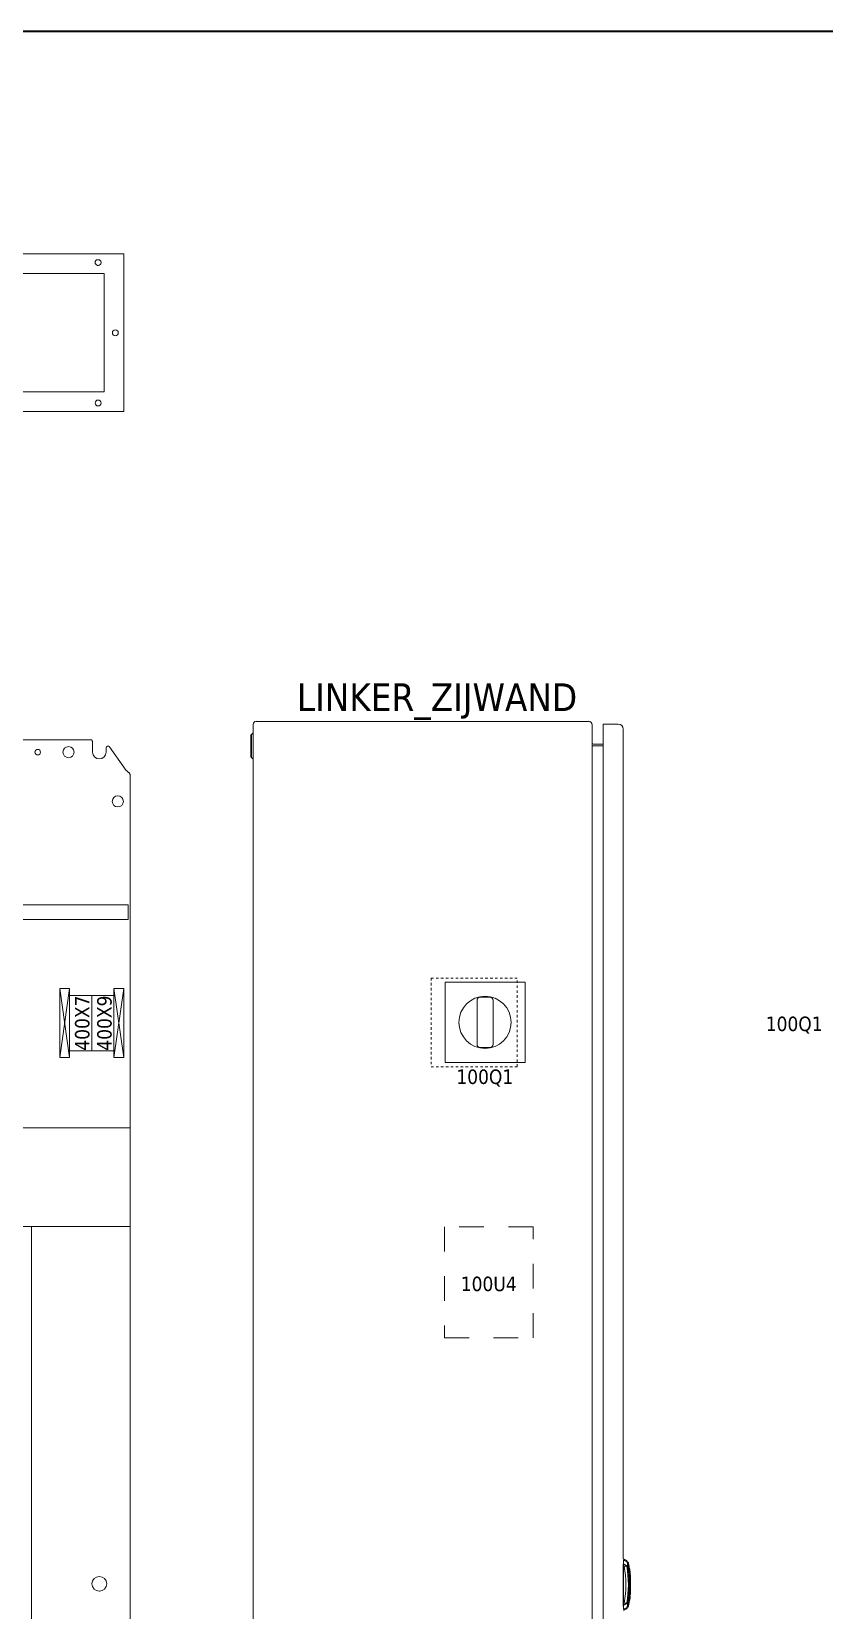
# Model space of a CAD drawing. Header units: millimetres. Extents: x 0 to 4000, y 0 to 2720.
# Drawn here: x 1172 to 1816, y 1439 to 2720 of the extents above; entities that cross this region are included whole.
import ezdxf
from ezdxf.enums import TextEntityAlignment as Align

# ---------------------------------------------------------------- set-up
doc = ezdxf.new("R2010")
doc.units = ezdxf.units.MM
doc.linetypes.add('EPL_DASH', pattern=[1, 0.5, -0.5])
for name, color, linetype, lineweight in [('DETAIL MECHANISCH', 1, 'Continuous', 0), ('ECAB_WORK', 6, 'Continuous', 0), ('EPLAN201', 73, 'Continuous', 5), ('EPLAN309', 5, 'Continuous', 0), ('EPLAN400', 5, 'Continuous', 5), ('EPLAN451', 73, 'Continuous', 5), ('EPLAN452', 73, 'Continuous', 5), ('EPLAN490', 5, 'Continuous', 0), ('EPLAN492', 5, 'Continuous', 0), ('EPLAN500', 7, 'Continuous', 5), ('EPLAN501', 7, 'Continuous', 5), ('EPLAN503', 7, 'Continuous', 5), ('EPLAN504', 7, 'Continuous', 5), ('KASTEN', 1, 'Continuous', 0), ('KASTMACRO-DETAIL', 1, 'Continuous', 0)]:
    doc.layers.add(name, color=color, linetype=linetype, lineweight=lineweight)
doc.styles.add('Tahoma', font='')
doc.styles.get('Tahoma').set_extended_font_data('Tahoma')

# ---------------------------------------------------------------- blocks, each defined once
blk = doc.blocks.new('EPLFRAME')
at = {"layer": 'EPLAN201', "linetype": 'Continuous', "lineweight": 35, "ltscale": 4}
blk.add_lwpolyline([(0, 0), (4000, 0), (4000, 2720), (0, 2720)], close=True, dxfattribs=at)
at = {"layer": 'EPLAN451', "color": 73, "style": 'Tahoma'}
for tag, p in [('14_10011', (927, 160)), ('14_10015', (927, 110)), ('14_10014', (927, 60)), ('14_10031', (2460, 60)), ('14_10156[1]', (3360, 58.3)), ('14_10000', (927, 10)), ('14_10027', (3475, 10))]:
    blk.add_attdef(tag, p, '', height=22.6, dxfattribs=at)
blk.add_attdef('14_10013', text='', height=22.6, dxfattribs=at).set_placement((2245, 10), align=Align.RIGHT)
at = {"layer": 'EPLAN452', "color": 73, "style": 'Tahoma'}
for tag, p, height in [('4_11011', (2530, 160), 22.6), ('4_11901[1]', (2497, 110), 22.6), ('4_11020', (2890, 60), 22.6), ('4_11042', (3850, 10), 31.6)]:
    blk.add_attdef(tag, p, '', height=height, dxfattribs=at)
blk = doc.blocks.new('EPLSYM_LibrarySPECIAL_Symbol12_Variant0_Placement8_19')
at = {"layer": 'EPLAN309', "linetype": 'EPL_DASH', "lineweight": 13, "ltscale": 40}
blk.add_lwpolyline([(0, -90), (72, -90), (72, 0), (0, 0)], close=True, dxfattribs=at)
at = {"layer": 'EPLAN490', "color": 5, "style": 'Tahoma'}
blk.add_attdef('17_20010', text='', height=11.7, dxfattribs=at).set_placement((0, 2.6), align=Align.MIDDLE_CENTER)
blk = doc.blocks.new('EPLSYM_LibrarySPECIAL_Symbol12_Variant0_Placement8_43')
at = {"layer": 'EPLAN309', "lineweight": 13, "ltscale": 40}
blk.add_lwpolyline([(0, -45), (18, -45), (18, 0), (0, 0)], close=True, dxfattribs=at)
at = {"layer": 'EPLAN490', "color": 5, "style": 'Tahoma'}
blk.add_attdef('17_20010', text='', height=11.7, dxfattribs=at).set_placement((1.2, 3.8), align=Align.MIDDLE_CENTER)
blk = doc.blocks.new('EPLSYM_LibrarySPECIAL_Symbol12_Variant0_Placement8_44')
at = {"layer": 'EPLAN309', "lineweight": 13, "ltscale": 40}
blk.add_lwpolyline([(0, -45), (18, -45), (18, 0), (0, 0)], close=True, dxfattribs=at)
at = {"layer": 'EPLAN490', "color": 5, "style": 'Tahoma'}
blk.add_attdef('17_20010', text='', height=11.7, dxfattribs=at).set_placement((1.2, 3.8), align=Align.MIDDLE_CENTER)
blk = doc.blocks.new('EPLSYM_LibrarySPECIAL_Symbol12_Variant0_Placement8_78')
at = {"layer": 'EPLAN309', "lineweight": 13, "ltscale": 40}
blk.add_lwpolyline([(0, -65), (65, -65), (65, 0), (0, 0)], close=True, dxfattribs=at)
at = {"layer": 'EPLAN490', "color": 5, "style": 'Tahoma'}
blk.add_attdef('17_20010', text='', height=11.7, dxfattribs=at).set_placement((0, 2.6), align=Align.MIDDLE_CENTER)
blk = doc.blocks.new('EPLSYM_LibrarySPECIAL_Symbol12_Variant0_Placement8_79')
at = {"layer": 'EPLAN490', "color": 5, "style": 'Tahoma'}
blk.add_attdef('17_20010', text='', height=11.7, dxfattribs=at).set_placement((0, 2.6), align=Align.MIDDLE_RIGHT)
blk = doc.blocks.new('EPLSYM_LibrarySPECIAL_Symbol11_Variant0_Placement8_2')
at = {"layer": 'EPLAN400', "color": 5, "style": 'Tahoma'}
blk.add_attdef('17_20010', text='', height=22.6, dxfattribs=at).set_placement((-1.5, -0.5), align=Align.BOTTOM_CENTER)
at = {"layer": 'EPLAN500', "color": 7, "style": 'Tahoma'}
blk.add_attdef('17_20027', text='', height=1.63, dxfattribs=at).set_placement((-1.5, -40.7), align=Align.BOTTOM_CENTER)
at = {"layer": 'EPLAN501', "color": 7, "style": 'Tahoma'}
blk.add_attdef('17_20011', text='', height=1.63, dxfattribs=at).set_placement((-1.5, -46.1), align=Align.BOTTOM_CENTER)
at = {"layer": 'EPLAN503', "color": 7, "style": 'Tahoma'}
blk.add_attdef('17_20024', text='', height=1.63, dxfattribs=at).set_placement((-1.5, -48.8), align=Align.BOTTOM_CENTER)
at = {"layer": 'EPLAN504', "color": 7, "style": 'Tahoma'}
blk.add_attdef('17_20901[1]', text='', height=1.63, dxfattribs=at).set_placement((-1.5, -43.4), align=Align.BOTTOM_CENTER)
blk = doc.blocks.new('EPLSYM_LibrarySPECIAL_Symbol12_Variant0_Placement8_91')
at = {"layer": 'ECAB_WORK'}
blk.add_lwpolyline([(0, -930), (80, -930), (80, 0), (0, 0)], close=True, dxfattribs=at)
at = {"layer": 'EPLAN490', "color": 5, "style": 'Tahoma'}
blk.add_attdef('17_20010', text='', height=11.7, dxfattribs=at).set_placement((0, 3.8), align=Align.BOTTOM_CENTER)
at = {"layer": 'EPLAN492', "color": 5, "style": 'Tahoma'}
blk.add_attdef('17_20200[1]', text='', height=16.3, dxfattribs=at).set_placement((0, -23.2), align=Align.BOTTOM_CENTER)
blk = doc.blocks.new('EPLSYM_LibrarySPECIAL_Symbol12_Variant0_Placement8_94')
at = {"layer": 'ECAB_WORK'}
blk.add_lwpolyline([(0, -80), (1149.999982, -80), (1149.999982, 0), (0, 0)], close=True, dxfattribs=at)
at = {"layer": 'EPLAN490', "color": 5, "style": 'Tahoma'}
blk.add_attdef('17_20010', text='', height=11.739, dxfattribs=at).set_placement((0, 3.75), align=Align.BOTTOM_CENTER)
at = {"layer": 'EPLAN492', "color": 5, "style": 'Tahoma'}
blk.add_attdef('17_20200[1]', text='', height=16.254, dxfattribs=at).set_placement((0, -23.25), align=Align.BOTTOM_CENTER)
blk = doc.blocks.new('EPLSYM_LibrarySPECIAL_Symbol12_Variant0_Placement8_97')
at = {"layer": 'ECAB_WORK'}
blk.add_lwpolyline([(0, -12), (571.7, -12), (571.7, 0), (0, 0)], close=True, dxfattribs=at)
at = {"layer": 'EPLAN490', "color": 5, "style": 'Tahoma'}
blk.add_attdef('17_20010', text='', height=11.7, dxfattribs=at).set_placement((0, 2.6), align=Align.MIDDLE_CENTER)
at = {"layer": 'EPLAN492', "color": 5, "style": 'Tahoma'}
blk.add_attdef('17_20200[1]', text='', height=16.3, dxfattribs=at).set_placement((0, -23.2), align=Align.BOTTOM_CENTER)

msp = doc.modelspace()

# ---------------------------------------------------------------- linework, layer by layer
at = {"layer": 'DETAIL MECHANISCH', "ltscale": 4}
msp.add_lwpolyline([(1507.5, 1883.5), (1572.5, 1883.5), (1572.5, 1948.5), (1507.5, 1948.5)], close=True, dxfattribs=at)
at = {"layer": 'KASTEN', "linetype": 'Continuous'}
msp.add_line((1227.3, 2534.7), (1224.3, 2534.7), dxfattribs=at)
at = {"layer": 'KASTEN', "color": 1, "linetype": 'Continuous'}
for p, q in [((1351.8, 762.6), (1351.8, 2158)), ((1504.4, 2160.2), (1354.1, 2160.2)), ((1624, 2160.2), (1504.4, 2160.2)), ((1621.2, 2160.2), (1621.2, 2160.2)), ((1627, 2157.3), (1627, 763.3)), ((1636, 2158), (1636, 762.6)), ((1636, 2158), (1648.2, 2158)), ((1652.2, 1480.7), (1652.2, 2154)), ((1628, 2141.8), (1636, 2141.8)), ((1628, 2140.3), (1636, 2140.3)), ((1652.2, 1441.9), (1652.2, 1476.4)), ((1652.4, 1480.6), (1655.2, 1479.3)), ((1652.4, 1480), (1652.5, 1479.8)), ((1652.5, 1479.8), (1652.4, 1479.7)), ((1652.4, 1479.7), (1652.4, 1476.5)), ((1652.4, 1474.7), (1652.4, 1476.5)), ((1655.2, 1474.7), (1652.4, 1474.7)), ((1652.4, 1474.7), (1652.4, 1444.7)), ((1655.5, 1478), (1656.1, 1478)), ((1655.7, 1477.2), (1656.3, 1477.2)), ((1655.9, 1474.7), (1656.2, 1474.7)), ((1656.4, 1476.6), (1656.5, 1476)), ((1656.5, 1476), (1656.5, 1476)), ((1656.6, 1476.5), (1656.6, 1476.5)), ((1656.7, 1474.5), (1656.7, 1474.5)), ((1656.8, 1473.8), (1656.9, 1473.8)), ((1657, 1472.9), (1657, 1472.9)), ((1657.5, 1472.7), (1657.2, 1472.7)), ((1657.7, 1470.5), (1657.5, 1470.5)), ((1658, 1468.4), (1657.7, 1468.4)), ((1657.8, 1467.7), (1658.1, 1467.7)), ((1658.1, 1467.7), (1658.1, 1451.7)), ((1657.9, 1450.7), (1657.7, 1450.7)), ((1657.9, 1450.6), (1657.7, 1450.6)), ((1658.1, 1451.7), (1657.8, 1451.7)), ((1652.4, 1444.7), (1655.2, 1444.7)), ((1652.4, 1443), (1652.4, 1444.7)), ((1652.4, 1443), (1652.4, 1439.8)), ((1655.2, 1440.2), (1652.4, 1438.8)), ((1652.5, 1439.7), (1652.4, 1439.5)), ((1656.1, 1441.4), (1655.5, 1441.4)), ((1655.7, 1442.3), (1656.3, 1442.3)), ((1655.9, 1444.8), (1656.2, 1444.8)), ((1656.5, 1443.5), (1656.4, 1442.9)), ((1656.5, 1443.5), (1656.5, 1443.5)), ((1656.6, 1443), (1656.6, 1443)), ((1656.7, 1444.9), (1656.7, 1444.9)), ((1656.9, 1445.6), (1656.8, 1445.6)), ((1656.8, 1444.4), (1656.8, 1444.4)), ((1657, 1446.6), (1657, 1446.6)), ((1657.5, 1447.1), (1657.2, 1447.1)), ((1657.5, 1447), (1657.2, 1447))]:
    msp.add_line(p, q, dxfattribs=at)
at = {"layer": 'KASTEN', "color": 1, "linetype": 'Continuous', "lineweight": 0}
for p, q in [((133.2, 2145.4), (1220.3, 2145.4)), ((1221.3, 2142.1), (1221.3, 2142.7)), ((1221.3, 2142.1), (1221.3, 2135.3)), ((1235, 2139.7), (1248.5, 2120.5)), ((1232.3, 2135.3), (1232.3, 2138.8)), ((1251.8, 2116.9), (1251.8, 803.8))]:
    msp.add_line(p, q, dxfattribs=at)
at = {"layer": 'KASTEN', "linetype": 'Continuous', "lineweight": 0, "ltscale": 20}
for p, q in [((1349.8, 2148.4), (1349.8, 2132.1)), ((1350.3, 2149.6), (1351.7, 2151)), ((1350.3, 2130.9), (1350.3, 2149.6)), ((1351.7, 2151), (1351.7, 2129.5)), ((1351.7, 2129.5), (1350.3, 2130.9))]:
    msp.add_line(p, q, dxfattribs=at)
at = {"layer": 'KASTEN', "linetype": 'Continuous'}
for points in [[(1246.8, 2539.6), (704.8, 2539.6), (704.8, 2411.6), (1246.8, 2411.6)], [(720.8, 2427.6), (1230.8, 2427.6), (1230.8, 2523.6), (720.8, 2523.6)]]:
    msp.add_lwpolyline(points, close=True, dxfattribs=at)
at = {"layer": 'KASTEN', "color": 1, "linetype": 'Continuous', "lineweight": 0}
for points in [[(1221.3, 2142.7), (1221.2, 2143.2), (1221.2, 2143.5), (1221.2, 2143.8), (1221.2, 2144), (1221.1, 2144.2), (1221.1, 2144.4), (1221, 2144.6), (1221, 2144.8), (1220.9, 2144.9), (1220.8, 2145.1), (1220.8, 2145.2), (1220.7, 2145.3), (1220.5, 2145.3), (1220.4, 2145.3), (1220.3, 2145.4)], [(1251.8, 2116.9), (1251.8, 2117.1), (1251.7, 2117.3), (1251.6, 2117.6), (1251.5, 2117.8), (1251.4, 2118), (1251.2, 2118.2), (1251, 2118.5), (1250.8, 2118.7), (1250.6, 2118.9), (1250.3, 2119.1), (1250, 2119.3), (1249.7, 2119.6), (1249.1, 2120), (1248.5, 2120.5)]]:
    msp.add_lwpolyline(points, dxfattribs=at)
at = {"layer": 'KASTEN', "color": 1, "linetype": 'Continuous'}
for points in [[(1652.4, 1480.6), (1652.4, 1480.6), (1652.4, 1480.6), (1652.4, 1480.6), (1652.4, 1480.6), (1652.4, 1480.6), (1652.4, 1480.6), (1652.4, 1480.6), (1652.4, 1480.6), (1652.4, 1480.6), (1652.4, 1480.6), (1652.4, 1480.5), (1652.4, 1480.5), (1652.4, 1480.5), (1652.4, 1480.4), (1652.4, 1480.4), (1652.4, 1480.4)], [(1652.4, 1476.5), (1652.5, 1476.4), (1652.6, 1476.4), (1652.6, 1476.3), (1652.7, 1476.3), (1652.8, 1476.3), (1652.9, 1476.2), (1652.9, 1476.2), (1653, 1476.1), (1653.1, 1476.1), (1653.2, 1476.1), (1653.3, 1476), (1653.4, 1476), (1653.5, 1475.9), (1653.6, 1475.9), (1653.6, 1475.8), (1653.7, 1475.8), (1653.8, 1475.7), (1653.9, 1475.7), (1654, 1475.6), (1654.1, 1475.6), (1654.2, 1475.5), (1654.3, 1475.5), (1654.4, 1475.4), (1654.5, 1475.4), (1654.6, 1475.3), (1654.7, 1475.3), (1654.8, 1475.2), (1654.9, 1475.2), (1655, 1475.1), (1655.1, 1475.1), (1655.2, 1475), (1655.3, 1475), (1655.3, 1475), (1655.4, 1474.9), (1655.5, 1474.9), (1655.6, 1474.8), (1655.7, 1474.8), (1655.7, 1474.8), (1655.8, 1474.7), (1655.9, 1474.7)], [(1655.4, 1478.3), (1655.3, 1478.3), (1655.1, 1478.4), (1655, 1478.5), (1654.9, 1478.5), (1654.7, 1478.6), (1654.6, 1478.7), (1654.5, 1478.7), (1654.4, 1478.8), (1654.2, 1478.9), (1654.1, 1478.9), (1654, 1479), (1653.9, 1479), (1653.8, 1479.1), (1653.7, 1479.2), (1653.6, 1479.2), (1653.5, 1479.3), (1653.4, 1479.3), (1653.3, 1479.3), (1653.2, 1479.4), (1653.2, 1479.4), (1653.1, 1479.5), (1653, 1479.5), (1652.9, 1479.5), (1652.9, 1479.6), (1652.8, 1479.6), (1652.8, 1479.6), (1652.7, 1479.6), (1652.7, 1479.7), (1652.6, 1479.7), (1652.6, 1479.7), (1652.5, 1479.8), (1652.5, 1479.8)], [(1655.2, 1479.2), (1655.2, 1479.2), (1655.2, 1479.2), (1655.2, 1479.2), (1655.2, 1479.2), (1655.2, 1479.2), (1655.2, 1479.2), (1655.2, 1479.1), (1655.2, 1479.1), (1655.2, 1479), (1655.2, 1478.9), (1655.3, 1478.8), (1655.3, 1478.7), (1655.3, 1478.6), (1655.3, 1478.5), (1655.4, 1478.4), (1655.4, 1478.3)], [(1655.5, 1478.1), (1655.5, 1478.2), (1655.5, 1478.3), (1655.5, 1478.4), (1655.4, 1478.5), (1655.4, 1478.6), (1655.4, 1478.7), (1655.4, 1478.8), (1655.4, 1478.9), (1655.4, 1478.9), (1655.4, 1478.9), (1655.3, 1479), (1655.3, 1479), (1655.3, 1479), (1655.3, 1479), (1655.3, 1479), (1655.3, 1479)], [(1655.4, 1478.3), (1655.4, 1478.2), (1655.4, 1478.2), (1655.4, 1478.2), (1655.4, 1478.2), (1655.4, 1478.1), (1655.4, 1478.1), (1655.4, 1478), (1655.4, 1478), (1655.4, 1477.9), (1655.4, 1477.8), (1655.5, 1477.8), (1655.5, 1477.7), (1655.5, 1477.6), (1655.5, 1477.5), (1655.5, 1477.4), (1655.5, 1477.4), (1655.5, 1477.3), (1655.5, 1477.2), (1655.6, 1477.1), (1655.6, 1477), (1655.6, 1476.9), (1655.6, 1476.8), (1655.6, 1476.7), (1655.6, 1476.6), (1655.6, 1476.5), (1655.7, 1476.4), (1655.7, 1476.3), (1655.7, 1476.2), (1655.7, 1476.1), (1655.7, 1476), (1655.7, 1475.8), (1655.8, 1475.7), (1655.8, 1475.6), (1655.8, 1475.5), (1655.8, 1475.3), (1655.8, 1475.2), (1655.8, 1475.1), (1655.8, 1474.9), (1655.9, 1474.8), (1655.9, 1474.7)], [(1656.2, 1474.7), (1656.1, 1474.9), (1656.1, 1475.1), (1656.1, 1475.2), (1656.1, 1475.4), (1656, 1475.6), (1656, 1475.7), (1656, 1475.9), (1655.9, 1476), (1655.9, 1476.2), (1655.9, 1476.3), (1655.9, 1476.5), (1655.8, 1476.6), (1655.8, 1476.8), (1655.8, 1476.9), (1655.8, 1477), (1655.7, 1477.1), (1655.7, 1477.2), (1655.7, 1477.3), (1655.7, 1477.4), (1655.7, 1477.5), (1655.6, 1477.6), (1655.6, 1477.6), (1655.6, 1477.7), (1655.6, 1477.8), (1655.6, 1477.8), (1655.6, 1477.9), (1655.6, 1477.9), (1655.6, 1478), (1655.6, 1478), (1655.6, 1478), (1655.5, 1478), (1655.5, 1478.1)], [(1656.1, 1478), (1656.1, 1478), (1656.1, 1478), (1656.1, 1478), (1656.1, 1478), (1656.1, 1477.9), (1656.1, 1477.9), (1656.1, 1477.9), (1656.1, 1477.8), (1656.1, 1477.8), (1656.2, 1477.7), (1656.2, 1477.6), (1656.2, 1477.5), (1656.2, 1477.5), (1656.2, 1477.4), (1656.2, 1477.3), (1656.3, 1477.2)], [(1656.5, 1477), (1656.4, 1477.1), (1656.4, 1477.2), (1656.4, 1477.3), (1656.4, 1477.4), (1656.4, 1477.4), (1656.4, 1477.5), (1656.3, 1477.6), (1656.3, 1477.6), (1656.3, 1477.7), (1656.3, 1477.7), (1656.3, 1477.8), (1656.3, 1477.8), (1656.3, 1477.8), (1656.3, 1477.9), (1656.3, 1477.9), (1656.3, 1477.9), (1656.3, 1477.9), (1656.3, 1477.9), (1656.3, 1477.9), (1656.3, 1477.9), (1656.3, 1477.9), (1656.3, 1477.9), (1656.3, 1477.9), (1656.3, 1477.9)], [(1656.3, 1477.2), (1656.3, 1477.2), (1656.3, 1477.2), (1656.3, 1477.2), (1656.3, 1477.2), (1656.3, 1477.2), (1656.3, 1477.2), (1656.3, 1477.2), (1656.3, 1477.2), (1656.3, 1477.2), (1656.3, 1477.2), (1656.3, 1477.2), (1656.4, 1477.2), (1656.4, 1477.2), (1656.4, 1477.1), (1656.4, 1477.1), (1656.4, 1477.1), (1656.4, 1477.1), (1656.4, 1477.1), (1656.4, 1477.1), (1656.4, 1477.1), (1656.4, 1477.1), (1656.4, 1477.1), (1656.4, 1477.1), (1656.4, 1477.1), (1656.4, 1477.1), (1656.4, 1477.1), (1656.4, 1477.1), (1656.4, 1477.1), (1656.4, 1477), (1656.4, 1477), (1656.5, 1477), (1656.5, 1477)], [(1656.5, 1476.8), (1656.5, 1476.8), (1656.5, 1476.8), (1656.5, 1476.8), (1656.5, 1476.8), (1656.5, 1476.8), (1656.5, 1476.8), (1656.5, 1476.7), (1656.5, 1476.7), (1656.5, 1476.7), (1656.5, 1476.7), (1656.5, 1476.7), (1656.5, 1476.7), (1656.5, 1476.7), (1656.5, 1476.7), (1656.5, 1476.7), (1656.5, 1476.7), (1656.5, 1476.7), (1656.5, 1476.7), (1656.5, 1476.7), (1656.5, 1476.6), (1656.5, 1476.6), (1656.4, 1476.6), (1656.4, 1476.6), (1656.4, 1476.6), (1656.4, 1476.6), (1656.4, 1476.6), (1656.4, 1476.6), (1656.4, 1476.6), (1656.4, 1476.6), (1656.4, 1476.6), (1656.4, 1476.6), (1656.4, 1476.6), (1656.4, 1476.6), (1656.4, 1476.6), (1656.4, 1476.6), (1656.4, 1476.6), (1656.4, 1476.6), (1656.4, 1476.6), (1656.4, 1476.6), (1656.3, 1476.6)], [(1656.7, 1475.8), (1656.7, 1475.9), (1656.7, 1476), (1656.6, 1476.1), (1656.6, 1476.1), (1656.6, 1476.2), (1656.6, 1476.3), (1656.6, 1476.4), (1656.6, 1476.4), (1656.6, 1476.5), (1656.5, 1476.5), (1656.5, 1476.6), (1656.5, 1476.6), (1656.5, 1476.7), (1656.5, 1476.7), (1656.5, 1476.7), (1656.5, 1476.7), (1656.5, 1476.7), (1656.5, 1476.7), (1656.5, 1476.7), (1656.5, 1476.7), (1656.5, 1476.7), (1656.5, 1476.7), (1656.5, 1476.7), (1656.5, 1476.7)], [(1656.5, 1476), (1656.5, 1476), (1656.5, 1476), (1656.5, 1476), (1656.5, 1476), (1656.5, 1476), (1656.5, 1476), (1656.5, 1476), (1656.6, 1476), (1656.6, 1476), (1656.6, 1475.9), (1656.6, 1475.9), (1656.6, 1475.9), (1656.6, 1475.9), (1656.6, 1475.9), (1656.6, 1475.9), (1656.6, 1475.9), (1656.6, 1475.9), (1656.6, 1475.9), (1656.6, 1475.9), (1656.6, 1475.9), (1656.6, 1475.9), (1656.6, 1475.9), (1656.7, 1475.9), (1656.7, 1475.9), (1656.7, 1475.9), (1656.7, 1475.9), (1656.7, 1475.9), (1656.7, 1475.9), (1656.7, 1475.8), (1656.7, 1475.8), (1656.7, 1475.8), (1656.7, 1475.8), (1656.7, 1475.8), (1656.7, 1475.8), (1656.7, 1475.8), (1656.7, 1475.8), (1656.7, 1475.8), (1656.7, 1475.8), (1656.7, 1475.8), (1656.7, 1475.8)], [(1656.7, 1475.6), (1656.7, 1475.6), (1656.7, 1475.6), (1656.7, 1475.6), (1656.7, 1475.6), (1656.7, 1475.5), (1656.7, 1475.5), (1656.7, 1475.5), (1656.7, 1475.5), (1656.7, 1475.5), (1656.7, 1475.5), (1656.7, 1475.5), (1656.7, 1475.5), (1656.7, 1475.5), (1656.7, 1475.5), (1656.7, 1475.5), (1656.7, 1475.5), (1656.7, 1475.5), (1656.7, 1475.4), (1656.7, 1475.4), (1656.7, 1475.4), (1656.7, 1475.4), (1656.7, 1475.4), (1656.7, 1475.4), (1656.7, 1475.4), (1656.7, 1475.4), (1656.7, 1475.4), (1656.6, 1475.4), (1656.6, 1475.4), (1656.6, 1475.4), (1656.6, 1475.4), (1656.6, 1475.4), (1656.6, 1475.4), (1656.6, 1475.4), (1656.6, 1475.4), (1656.6, 1475.4), (1656.6, 1475.4), (1656.6, 1475.4), (1656.6, 1475.4), (1656.6, 1475.4), (1656.6, 1475.4)], [(1656.6, 1475.4), (1656.6, 1475.4), (1656.6, 1475.4), (1656.6, 1475.4), (1656.6, 1475.4), (1656.6, 1475.3), (1656.6, 1475.3), (1656.6, 1475.3), (1656.6, 1475.2), (1656.6, 1475.2), (1656.6, 1475.1), (1656.7, 1475), (1656.7, 1474.9), (1656.7, 1474.8), (1656.7, 1474.7), (1656.7, 1474.6), (1656.7, 1474.5)], [(1656.7, 1474.5), (1656.7, 1474.5), (1656.8, 1474.5), (1656.8, 1474.5), (1656.8, 1474.5), (1656.8, 1474.5), (1656.8, 1474.5), (1656.8, 1474.5), (1656.8, 1474.5), (1656.8, 1474.5), (1656.8, 1474.5), (1656.8, 1474.5), (1656.8, 1474.5), (1656.8, 1474.5), (1656.8, 1474.5), (1656.9, 1474.5), (1656.9, 1474.5), (1656.9, 1474.5), (1656.9, 1474.5), (1656.9, 1474.5), (1656.9, 1474.5), (1656.9, 1474.5), (1656.9, 1474.5), (1656.9, 1474.5), (1656.9, 1474.5), (1656.9, 1474.5), (1656.9, 1474.4), (1656.9, 1474.4), (1656.9, 1474.4), (1656.9, 1474.4), (1656.9, 1474.4), (1656.9, 1474.4), (1656.9, 1474.4), (1656.9, 1474.4), (1656.9, 1474.4), (1656.9, 1474.4), (1656.9, 1474.4), (1656.9, 1474.4), (1656.9, 1474.4), (1656.9, 1474.4), (1656.9, 1474.4)], [(1656.9, 1474.4), (1656.9, 1474.5), (1656.9, 1474.6), (1656.9, 1474.7), (1656.9, 1474.7), (1656.9, 1474.8), (1656.8, 1474.9), (1656.8, 1475), (1656.8, 1475), (1656.8, 1475.1), (1656.8, 1475.1), (1656.8, 1475.2), (1656.8, 1475.2), (1656.8, 1475.2), (1656.8, 1475.3), (1656.8, 1475.3), (1656.8, 1475.3), (1656.8, 1475.3), (1656.8, 1475.3), (1656.8, 1475.3), (1656.8, 1475.3), (1656.8, 1475.3), (1656.8, 1475.3), (1656.8, 1475.3), (1656.8, 1475.3)], [(1656.9, 1474.4), (1656.9, 1474.5), (1656.9, 1474.5), (1656.9, 1474.6), (1656.9, 1474.6), (1656.9, 1474.7), (1656.9, 1474.7), (1656.9, 1474.8), (1656.9, 1474.8), (1656.9, 1474.8), (1656.9, 1474.9), (1656.8, 1474.9), (1656.8, 1474.9), (1656.8, 1474.9), (1656.8, 1475), (1656.8, 1475), (1656.8, 1475), (1656.8, 1475), (1656.8, 1475), (1656.8, 1475), (1656.8, 1475), (1656.8, 1475), (1656.8, 1475.1), (1656.8, 1475.1), (1656.8, 1475.1), (1656.8, 1475.1), (1656.8, 1475.1), (1656.8, 1475.1), (1656.8, 1475.1), (1656.8, 1475.1), (1656.8, 1475.1), (1656.8, 1475.1), (1656.8, 1475.1)], [(1657, 1474.2), (1657, 1474.2), (1657, 1474.2), (1657, 1474.1), (1657, 1474.1), (1657, 1474.1), (1657, 1474.1), (1657, 1474.1), (1657, 1474.1), (1657, 1474.1), (1657, 1474.1), (1657, 1474.1), (1657, 1474.1), (1657, 1474.1), (1657, 1474.1), (1657, 1474), (1656.9, 1474), (1656.9, 1474), (1656.9, 1474), (1656.9, 1474), (1656.9, 1474), (1656.9, 1474), (1656.9, 1474), (1656.9, 1474), (1656.9, 1474), (1656.9, 1474), (1656.9, 1474), (1656.9, 1474), (1656.9, 1474), (1656.9, 1474), (1656.9, 1474), (1656.9, 1474), (1656.9, 1474), (1656.9, 1474), (1656.8, 1474), (1656.8, 1474), (1656.8, 1473.9), (1656.8, 1473.9), (1656.8, 1473.9), (1656.8, 1473.9), (1656.8, 1473.9)], [(1656.9, 1473.8), (1656.9, 1473.8), (1656.8, 1473.9), (1656.8, 1473.9), (1656.8, 1473.9), (1656.8, 1473.9), (1656.8, 1473.9), (1656.8, 1473.9), (1656.8, 1473.9), (1656.9, 1473.9), (1656.9, 1473.8), (1656.9, 1473.8), (1656.9, 1473.8), (1656.9, 1473.7), (1656.9, 1473.7), (1656.9, 1473.7), (1656.9, 1473.6), (1656.9, 1473.5), (1656.9, 1473.5), (1656.9, 1473.4), (1656.9, 1473.3), (1657, 1473.2), (1657, 1473.1), (1657, 1473), (1657, 1472.9)], [(1657.2, 1472.8), (1657.2, 1472.8), (1657.2, 1472.9), (1657.1, 1473), (1657.1, 1473.1), (1657.1, 1473.2), (1657.1, 1473.3), (1657.1, 1473.4), (1657.1, 1473.4), (1657.1, 1473.5), (1657.1, 1473.5), (1657.1, 1473.6), (1657.1, 1473.6), (1657.1, 1473.6), (1657.1, 1473.7), (1657.1, 1473.7), (1657.1, 1473.7), (1657.1, 1473.7), (1657.1, 1473.7), (1657.1, 1473.7), (1657.1, 1473.7), (1657.1, 1473.7), (1657.1, 1473.7), (1657.1, 1473.7), (1657.1, 1473.7)], [(1657, 1472.9), (1657, 1472.9), (1657, 1472.9), (1657, 1472.9), (1657, 1472.9), (1657, 1472.9), (1657, 1472.9), (1657.1, 1472.9), (1657.1, 1472.9), (1657.1, 1472.9), (1657.1, 1472.9), (1657.1, 1472.9), (1657.1, 1472.9), (1657.1, 1472.9), (1657.1, 1472.9), (1657.1, 1472.9), (1657.1, 1472.9), (1657.1, 1472.9), (1657.1, 1472.9), (1657.1, 1472.9), (1657.1, 1472.9), (1657.1, 1472.9), (1657.2, 1472.9), (1657.2, 1472.8), (1657.2, 1472.8), (1657.2, 1472.8), (1657.2, 1472.8), (1657.2, 1472.8), (1657.2, 1472.8), (1657.2, 1472.8), (1657.2, 1472.8), (1657.2, 1472.8), (1657.2, 1472.8), (1657.2, 1472.8), (1657.2, 1472.8), (1657.2, 1472.8), (1657.2, 1472.8), (1657.2, 1472.8), (1657.2, 1472.8), (1657.2, 1472.8), (1657.2, 1472.8)], [(1655.9, 1444.8), (1655.8, 1444.8), (1655.7, 1444.7), (1655.7, 1444.7), (1655.6, 1444.6), (1655.5, 1444.6), (1655.4, 1444.6), (1655.3, 1444.5), (1655.3, 1444.5), (1655.2, 1444.4), (1655.1, 1444.4), (1655, 1444.3), (1654.9, 1444.3), (1654.8, 1444.3), (1654.7, 1444.2), (1654.6, 1444.2), (1654.5, 1444.1), (1654.4, 1444.1), (1654.3, 1444), (1654.2, 1444), (1654.1, 1443.9), (1654, 1443.9), (1653.9, 1443.8), (1653.8, 1443.8), (1653.7, 1443.7), (1653.6, 1443.7), (1653.6, 1443.6), (1653.5, 1443.6), (1653.4, 1443.5), (1653.3, 1443.5), (1653.2, 1443.4), (1653.1, 1443.4), (1653, 1443.3), (1652.9, 1443.3), (1652.9, 1443.3), (1652.8, 1443.2), (1652.7, 1443.2), (1652.6, 1443.1), (1652.6, 1443.1), (1652.5, 1443.1), (1652.4, 1443)], [(1652.4, 1439.8), (1652.4, 1439.8), (1652.4, 1439.8), (1652.4, 1439.8), (1652.4, 1439.8), (1652.4, 1439.7), (1652.4, 1439.7), (1652.4, 1439.7), (1652.4, 1439.7), (1652.4, 1439.7), (1652.5, 1439.7), (1652.5, 1439.7), (1652.5, 1439.7), (1652.5, 1439.7), (1652.5, 1439.7), (1652.5, 1439.7), (1652.5, 1439.7)], [(1652.4, 1439.1), (1652.4, 1439.1), (1652.4, 1439.1), (1652.4, 1439), (1652.4, 1439), (1652.4, 1439), (1652.4, 1438.9), (1652.4, 1438.9), (1652.4, 1438.9), (1652.4, 1438.9), (1652.4, 1438.9), (1652.4, 1438.9), (1652.4, 1438.9), (1652.4, 1438.9), (1652.4, 1438.9), (1652.4, 1438.9), (1652.4, 1438.9)], [(1652.5, 1439.7), (1652.6, 1439.8), (1652.7, 1439.8), (1652.8, 1439.9), (1653, 1440), (1653.1, 1440), (1653.2, 1440.1), (1653.3, 1440.2), (1653.5, 1440.2), (1653.6, 1440.3), (1653.7, 1440.3), (1653.8, 1440.4), (1653.9, 1440.5), (1654, 1440.5), (1654.1, 1440.6), (1654.2, 1440.6), (1654.3, 1440.7), (1654.4, 1440.7), (1654.5, 1440.7), (1654.6, 1440.8), (1654.6, 1440.8), (1654.7, 1440.9), (1654.8, 1440.9), (1654.8, 1440.9), (1654.9, 1441), (1655, 1441), (1655, 1441), (1655.1, 1441), (1655.1, 1441.1), (1655.2, 1441.1), (1655.3, 1441.1), (1655.3, 1441.2), (1655.4, 1441.2)], [(1655.4, 1441.2), (1655.4, 1441.1), (1655.3, 1440.9), (1655.3, 1440.8), (1655.3, 1440.7), (1655.2, 1440.6), (1655.2, 1440.5), (1655.2, 1440.4), (1655.2, 1440.3), (1655.2, 1440.3), (1655.2, 1440.3), (1655.2, 1440.2), (1655.2, 1440.2), (1655.2, 1440.2), (1655.2, 1440.3), (1655.2, 1440.3), (1655.2, 1440.3)], [(1655.3, 1440.5), (1655.3, 1440.5), (1655.3, 1440.5), (1655.3, 1440.5), (1655.3, 1440.4), (1655.3, 1440.5), (1655.3, 1440.5), (1655.3, 1440.5), (1655.4, 1440.5), (1655.4, 1440.6), (1655.4, 1440.7), (1655.4, 1440.8), (1655.4, 1440.9), (1655.5, 1441), (1655.5, 1441.1), (1655.5, 1441.3), (1655.5, 1441.4)], [(1655.9, 1444.8), (1655.9, 1444.7), (1655.9, 1444.6), (1655.8, 1444.5), (1655.8, 1444.4), (1655.8, 1444.3), (1655.8, 1444.2), (1655.8, 1444.1), (1655.8, 1444), (1655.8, 1443.9), (1655.7, 1443.7), (1655.7, 1443.6), (1655.7, 1443.5), (1655.7, 1443.4), (1655.7, 1443.3), (1655.7, 1443.1), (1655.7, 1443), (1655.6, 1442.9), (1655.6, 1442.8), (1655.6, 1442.7), (1655.6, 1442.6), (1655.6, 1442.4), (1655.6, 1442.3), (1655.5, 1442.2), (1655.5, 1442.1), (1655.5, 1442), (1655.5, 1441.9), (1655.5, 1441.9), (1655.5, 1441.8), (1655.5, 1441.7), (1655.4, 1441.6), (1655.4, 1441.6), (1655.4, 1441.5), (1655.4, 1441.5), (1655.4, 1441.4), (1655.4, 1441.4), (1655.4, 1441.3), (1655.4, 1441.3), (1655.4, 1441.3), (1655.4, 1441.2), (1655.4, 1441.2)], [(1655.5, 1441.4), (1655.5, 1441.4), (1655.6, 1441.5), (1655.6, 1441.5), (1655.6, 1441.5), (1655.6, 1441.6), (1655.6, 1441.6), (1655.6, 1441.6), (1655.6, 1441.7), (1655.6, 1441.7), (1655.6, 1441.8), (1655.6, 1441.9), (1655.7, 1441.9), (1655.7, 1442), (1655.7, 1442.1), (1655.7, 1442.2), (1655.7, 1442.3), (1655.7, 1442.4), (1655.8, 1442.5), (1655.8, 1442.6), (1655.8, 1442.7), (1655.8, 1442.8), (1655.8, 1442.9), (1655.9, 1443), (1655.9, 1443.1), (1655.9, 1443.2), (1655.9, 1443.3), (1655.9, 1443.4), (1656, 1443.6), (1656, 1443.7), (1656, 1443.8), (1656, 1443.9), (1656, 1444), (1656.1, 1444.1), (1656.1, 1444.2), (1656.1, 1444.3), (1656.1, 1444.4), (1656.1, 1444.5), (1656.1, 1444.6), (1656.2, 1444.7), (1656.2, 1444.8)], [(1656.3, 1442.3), (1656.2, 1442.2), (1656.2, 1442.1), (1656.2, 1442), (1656.2, 1441.9), (1656.2, 1441.9), (1656.2, 1441.8), (1656.1, 1441.7), (1656.1, 1441.7), (1656.1, 1441.6), (1656.1, 1441.6), (1656.1, 1441.5), (1656.1, 1441.5), (1656.1, 1441.5), (1656.1, 1441.5), (1656.1, 1441.5), (1656.1, 1441.4)], [(1656.5, 1442.5), (1656.5, 1442.5), (1656.4, 1442.4), (1656.4, 1442.4), (1656.4, 1442.4), (1656.4, 1442.4), (1656.4, 1442.4), (1656.4, 1442.4), (1656.4, 1442.4), (1656.4, 1442.4), (1656.4, 1442.4), (1656.4, 1442.4), (1656.4, 1442.4), (1656.4, 1442.4), (1656.4, 1442.4), (1656.4, 1442.4), (1656.4, 1442.3), (1656.4, 1442.3), (1656.4, 1442.3), (1656.4, 1442.3), (1656.4, 1442.3), (1656.3, 1442.3), (1656.3, 1442.3), (1656.3, 1442.3), (1656.3, 1442.3), (1656.3, 1442.3), (1656.3, 1442.3), (1656.3, 1442.3), (1656.3, 1442.3), (1656.3, 1442.3), (1656.3, 1442.3), (1656.3, 1442.3), (1656.3, 1442.3)], [(1656.3, 1441.6), (1656.3, 1441.6), (1656.3, 1441.6), (1656.3, 1441.6), (1656.3, 1441.7), (1656.3, 1441.7), (1656.3, 1441.7), (1656.3, 1441.8), (1656.3, 1441.8), (1656.3, 1441.9), (1656.3, 1441.9), (1656.4, 1442), (1656.4, 1442.1), (1656.4, 1442.2), (1656.4, 1442.3), (1656.4, 1442.4), (1656.5, 1442.5)], [(1656.3, 1442.9), (1656.4, 1442.9), (1656.4, 1442.9), (1656.4, 1442.9), (1656.4, 1442.9), (1656.4, 1442.9), (1656.4, 1442.9), (1656.4, 1442.9), (1656.4, 1442.9), (1656.4, 1442.9), (1656.4, 1442.9), (1656.4, 1442.9), (1656.4, 1442.9), (1656.4, 1442.9), (1656.4, 1442.8), (1656.5, 1442.8), (1656.5, 1442.8), (1656.5, 1442.8), (1656.5, 1442.8), (1656.5, 1442.8), (1656.5, 1442.8), (1656.5, 1442.8), (1656.5, 1442.8), (1656.5, 1442.8), (1656.5, 1442.8), (1656.5, 1442.8), (1656.5, 1442.8), (1656.5, 1442.8), (1656.5, 1442.7), (1656.5, 1442.7), (1656.5, 1442.7), (1656.5, 1442.7), (1656.5, 1442.7), (1656.5, 1442.7), (1656.5, 1442.7), (1656.5, 1442.7), (1656.5, 1442.7), (1656.5, 1442.7), (1656.5, 1442.7), (1656.5, 1442.7), (1656.5, 1442.7)], [(1656.7, 1443.7), (1656.7, 1443.7), (1656.7, 1443.7), (1656.7, 1443.7), (1656.7, 1443.6), (1656.7, 1443.6), (1656.7, 1443.6), (1656.7, 1443.6), (1656.7, 1443.6), (1656.7, 1443.6), (1656.7, 1443.6), (1656.6, 1443.6), (1656.6, 1443.6), (1656.6, 1443.6), (1656.6, 1443.6), (1656.6, 1443.6), (1656.6, 1443.6), (1656.6, 1443.6), (1656.6, 1443.6), (1656.6, 1443.5), (1656.6, 1443.5), (1656.6, 1443.5), (1656.6, 1443.5), (1656.6, 1443.5), (1656.6, 1443.5), (1656.6, 1443.5), (1656.5, 1443.5), (1656.5, 1443.5), (1656.5, 1443.5), (1656.5, 1443.5), (1656.5, 1443.5), (1656.5, 1443.5), (1656.5, 1443.5)], [(1656.5, 1442.8), (1656.5, 1442.8), (1656.5, 1442.8), (1656.5, 1442.8), (1656.5, 1442.9), (1656.5, 1442.9), (1656.5, 1442.9), (1656.6, 1443), (1656.6, 1443), (1656.6, 1443.1), (1656.6, 1443.2), (1656.6, 1443.2), (1656.6, 1443.3), (1656.6, 1443.4), (1656.7, 1443.5), (1656.7, 1443.6), (1656.7, 1443.7)], [(1656.7, 1444.9), (1656.7, 1444.8), (1656.7, 1444.8), (1656.7, 1444.7), (1656.7, 1444.6), (1656.7, 1444.5), (1656.7, 1444.5), (1656.6, 1444.4), (1656.6, 1444.3), (1656.6, 1444.3), (1656.6, 1444.3), (1656.6, 1444.2), (1656.6, 1444.2), (1656.6, 1444.2), (1656.6, 1444.2), (1656.6, 1444.2), (1656.6, 1444.2)], [(1656.6, 1444.1), (1656.6, 1444.1), (1656.6, 1444.1), (1656.6, 1444.1), (1656.6, 1444.1), (1656.6, 1444.1), (1656.6, 1444.1), (1656.6, 1444.1), (1656.6, 1444.1), (1656.6, 1444.1), (1656.6, 1444.1), (1656.7, 1444.1), (1656.7, 1444.1), (1656.7, 1444.1), (1656.7, 1444.1), (1656.7, 1444.1), (1656.7, 1444), (1656.7, 1444), (1656.7, 1444), (1656.7, 1444), (1656.7, 1444), (1656.7, 1444), (1656.7, 1444), (1656.7, 1444), (1656.7, 1444), (1656.7, 1444), (1656.7, 1444), (1656.7, 1444), (1656.7, 1444), (1656.7, 1444), (1656.7, 1443.9), (1656.7, 1443.9), (1656.7, 1443.9), (1656.7, 1443.9), (1656.7, 1443.9), (1656.7, 1443.9), (1656.7, 1443.9), (1656.7, 1443.9), (1656.7, 1443.9), (1656.7, 1443.9), (1656.7, 1443.9)], [(1656.9, 1445.1), (1656.9, 1445.1), (1656.9, 1445.1), (1656.9, 1445.1), (1656.9, 1445.1), (1656.9, 1445.1), (1656.9, 1445.1), (1656.9, 1445), (1656.9, 1445), (1656.9, 1445), (1656.9, 1445), (1656.9, 1445), (1656.9, 1445), (1656.9, 1445), (1656.9, 1445), (1656.9, 1445), (1656.9, 1445), (1656.9, 1445), (1656.9, 1445), (1656.8, 1445), (1656.8, 1445), (1656.8, 1445), (1656.8, 1445), (1656.8, 1444.9), (1656.8, 1444.9), (1656.8, 1444.9), (1656.8, 1444.9), (1656.8, 1444.9), (1656.8, 1444.9), (1656.8, 1444.9), (1656.8, 1444.9), (1656.8, 1444.9), (1656.8, 1444.9), (1656.8, 1444.9), (1656.8, 1444.9), (1656.8, 1444.9), (1656.8, 1444.9), (1656.7, 1444.9), (1656.7, 1444.9), (1656.7, 1444.9), (1656.7, 1444.9)], [(1656.8, 1445.5), (1656.8, 1445.5), (1656.8, 1445.5), (1656.8, 1445.5), (1656.8, 1445.5), (1656.9, 1445.5), (1656.9, 1445.5), (1656.9, 1445.5), (1656.9, 1445.5), (1656.9, 1445.5), (1656.9, 1445.5), (1656.9, 1445.5), (1656.9, 1445.5), (1656.9, 1445.5), (1656.9, 1445.5), (1656.9, 1445.5), (1656.9, 1445.5), (1656.9, 1445.5), (1656.9, 1445.5), (1656.9, 1445.4), (1656.9, 1445.4), (1657, 1445.4), (1657, 1445.4), (1657, 1445.4), (1657, 1445.4), (1657, 1445.4), (1657, 1445.4), (1657, 1445.4), (1657, 1445.4), (1657, 1445.4), (1657, 1445.4), (1657, 1445.4), (1657, 1445.4), (1657, 1445.4), (1657, 1445.3), (1657, 1445.3), (1657, 1445.3), (1657, 1445.3), (1657, 1445.3), (1657, 1445.3), (1657, 1445.3)], [(1656.8, 1444.2), (1656.8, 1444.2), (1656.8, 1444.2), (1656.8, 1444.3), (1656.8, 1444.3), (1656.8, 1444.3), (1656.8, 1444.3), (1656.8, 1444.4), (1656.8, 1444.4), (1656.8, 1444.5), (1656.8, 1444.6), (1656.9, 1444.6), (1656.9, 1444.7), (1656.9, 1444.8), (1656.9, 1444.9), (1656.9, 1445), (1656.9, 1445.1)], [(1657, 1446.6), (1657, 1446.5), (1657, 1446.4), (1656.9, 1446.3), (1656.9, 1446.2), (1656.9, 1446.1), (1656.9, 1446), (1656.9, 1445.9), (1656.9, 1445.9), (1656.9, 1445.8), (1656.9, 1445.8), (1656.9, 1445.7), (1656.9, 1445.7), (1656.9, 1445.7), (1656.9, 1445.7), (1656.9, 1445.7), (1656.9, 1445.6)], [(1657.2, 1446.7), (1657.2, 1446.7), (1657.2, 1446.7), (1657.2, 1446.7), (1657.2, 1446.7), (1657.2, 1446.7), (1657.2, 1446.7), (1657.2, 1446.7), (1657.2, 1446.7), (1657.2, 1446.7), (1657.2, 1446.6), (1657.2, 1446.6), (1657.2, 1446.6), (1657.1, 1446.6), (1657.1, 1446.6), (1657.1, 1446.6), (1657.1, 1446.6), (1657.1, 1446.6), (1657.1, 1446.6), (1657.1, 1446.6), (1657.1, 1446.6), (1657.1, 1446.6), (1657.1, 1446.6), (1657.1, 1446.6), (1657.1, 1446.6), (1657.1, 1446.6), (1657.1, 1446.6), (1657.1, 1446.6), (1657, 1446.6), (1657, 1446.6), (1657, 1446.6), (1657, 1446.6), (1657, 1446.6), (1657, 1446.6), (1657, 1446.6), (1657, 1446.6), (1657, 1446.6), (1657, 1446.6), (1657, 1446.6), (1657, 1446.6), (1657, 1446.6)], [(1657.1, 1445.8), (1657.1, 1445.8), (1657.1, 1445.8), (1657.1, 1445.9), (1657.1, 1445.9), (1657.1, 1445.9), (1657.1, 1445.9), (1657.1, 1446), (1657.1, 1446), (1657.1, 1446.1), (1657.1, 1446.2), (1657.1, 1446.3), (1657.1, 1446.3), (1657.1, 1446.4), (1657.2, 1446.5), (1657.2, 1446.6), (1657.2, 1446.7)]]:
    msp.add_lwpolyline(points, dxfattribs=at)
at = {"layer": 'KASTEN', "linetype": 'Continuous'}
for centre in [(1239.8, 2475.6), (1225.8, 2418.6)]:
    msp.add_circle(centre, 2.4, dxfattribs=at)
at = {"layer": 'KASTEN', "color": 1, "linetype": 'Continuous', "lineweight": 0}
for centre, radius in [((1201.8, 2135.3), 4.5), ((1176.8, 2135.3), 2.25), ((1241.8, 2095.3), 4.5)]:
    msp.add_circle(centre, radius, dxfattribs=at)
at = {"layer": 'KASTEN', "linetype": 'Continuous'}
for start, end in [(121.41, 352.065), (352.065, 58.59)]:
    msp.add_arc((1225.8, 2532.6), 2.4, start, end, dxfattribs=at)
at = {"layer": 'KASTEN', "color": 1, "linetype": 'Continuous'}
for centre, radius, start, end in [((1354.1, 2158), 2.3, 90, 180), ((1624, 2157.3), 3, 0, 90), ((1648.2, 2154), 4, 0, 90), ((1628, 2142.8), 1, 180, 270), ((1628, 2142.8), 2.5, 246.4218, 270), ((1569.2, 1459.7), 85.2, 349.8599, 10.1401), ((1569.2, 1459.7), 87.2, 350.0948, 9.9052), ((1655.3, 1478), 0.294, 12.0082, 63.793), ((1568.5, 1459.7), 88.6, 350.2932, 9.7068), ((1656.1, 1477.8), 0.2, 11.7744, 90.0249), ((1568.5, 1459.7), 88.9, 350.2932, 9.7068), ((1568.5, 1459.7), 89.4, 10.4571, 10.8529), ((1569.2, 1459.7), 88.9, 11.0685, 11.2059), ((1656.3, 1476.6), 0.2, 10.9837, 30.7684), ((1568.5, 1459.7), 89.4, 9.5352, 10.0618), ((1569.2, 1459.7), 88.9, 10.2713, 10.4077), ((1656.6, 1475.2), 0.2, 10.0639, 64.1003), ((1568.5, 1459.7), 89.4, 8.4842, 9.1408), ((1569.2, 1459.7), 88.9, 9.3433, 9.4786), ((1656.9, 1473.6), 0.2, 9.0159, 90.0284), ((1569.2, 1459.7), 88.9, 351.5806, 8.4194), ((1569.2, 1459.7), 89.2, 6.9626, 8.3309), ((1569.2, 1459.7), 89.2, 5.5983, 6.9626), ((1569.2, 1459.7), 89.2, 351.846, 354.1354), ((1655.3, 1441.5), 0.294, 296.2057, 347.9931), ((1656.1, 1441.6), 0.2, 270.0277, 348.2256), ((1568.5, 1459.7), 89.4, 349.1471, 349.5429), ((1656.3, 1442.8), 0.2, 331.1026, 349.0163), ((1569.2, 1459.7), 88.9, 348.7941, 348.9315), ((1568.5, 1459.7), 89.4, 349.9382, 350.4648), ((1656.6, 1444.2), 0.2, 296.0043, 349.9361), ((1569.2, 1459.7), 88.9, 349.5923, 349.7287), ((1568.5, 1459.7), 89.4, 350.8592, 351.5158), ((1656.9, 1445.8), 0.2, 269.998, 350.9841), ((1569.2, 1459.7), 88.9, 350.5214, 350.6567)]:
    msp.add_arc(centre, radius, start, end, dxfattribs=at)
at = {"layer": 'KASTEN', "color": 1, "linetype": 'Continuous', "lineweight": 0}
for centre, radius, start, end in [((1233.8, 2138.8), 1.5, 34.9904, 180), ((1226.8, 2135.3), 5.5, 180, 0), ((1226.8, 1460.4), 6, 270.7488, 269.2512)]:
    msp.add_arc(centre, radius, start, end, dxfattribs=at)
at = {"layer": 'KASTEN', "linetype": 'Continuous', "lineweight": 0, "ltscale": 400}
for centre, radius, start, end in [((1351.5, 2148.4), 1.7, 135, 180), ((1351.6, 2151.2), 0.2, 315, 0), ((1351.5, 2132.1), 1.7, 180, 225), ((1351.6, 2129.3), 0.2, 0, 45)]:
    msp.add_arc(centre, radius, start, end, dxfattribs=at)
at = {"layer": 'KASTMACRO-DETAIL', "ltscale": 4}
for p, q in [((1194.7, 1887.4), (1202.7, 1943.4)), ((1194.7, 1943.4), (1202.7, 1887.4)), ((1238.7, 1887.4), (1246.7, 1943.4)), ((1238.7, 1943.4), (1246.7, 1887.4))]:
    msp.add_line(p, q, dxfattribs=at)
at = {"layer": 'KASTMACRO-DETAIL', "linetype": 'Continuous', "lineweight": 0, "ltscale": 4}
for p, q in [((1536, 1936.4), (1544, 1936.4)), ((1533.5, 1933.9), (1533.5, 1898.1)), ((1546.5, 1933.9), (1546.5, 1898.1)), ((1544, 1895.6), (1536, 1895.6))]:
    msp.add_line(p, q, dxfattribs=at)
at = {"layer": 'KASTMACRO-DETAIL', "linetype": 'EPL_DASH', "ltscale": 4}
msp.add_lwpolyline([(1496.2, 1880), (1566.2, 1880), (1566.2, 1952), (1496.2, 1952)], close=True, dxfattribs=at)
at = {"layer": 'KASTMACRO-DETAIL', "ltscale": 4}
for points in [[(1194.7, 1887.4), (1202.7, 1887.4), (1202.7, 1943.4), (1194.7, 1943.4)], [(1238.7, 1887.4), (1246.7, 1887.4), (1246.7, 1943.4), (1238.7, 1943.4)]]:
    msp.add_lwpolyline(points, close=True, dxfattribs=at)
at = {"layer": 'KASTMACRO-DETAIL', "linetype": 'Continuous', "lineweight": 0, "ltscale": 4}
msp.add_circle((1540, 1916), 21.2, dxfattribs=at)
for centre, start, end in [((1536, 1933.9), 90, 180), ((1544, 1933.9), 0, 90), ((1536, 1898.1), 180, 270), ((1544, 1898.1), 270, 0)]:
    msp.add_arc(centre, 2.5, start, end, dxfattribs=at)

# ---------------------------------------------------------------- block references
for name, p in [('EPLFRAME', (0, 0)), ('EPLSYM_LibrarySPECIAL_Symbol12_Variant0_Placement8_97', (678.5, 2011.4)), ('EPLSYM_LibrarySPECIAL_Symbol12_Variant0_Placement8_94', (101.8, 1830.4)), ('EPLSYM_LibrarySPECIAL_Symbol12_Variant0_Placement8_91', (1171.8, 1750.4))]:
    msp.add_blockref(name, p)
ref = msp.add_blockref('EPLSYM_LibrarySPECIAL_Symbol11_Variant0_Placement8_2', (1349.8, 2160.2))
ref.add_attrib('17_20010', 'LINKER_ZIJWAND', dxfattribs={"layer": 'EPLAN400', "color": 5, "height": 22.575, "style": 'Tahoma'}).set_placement((1501, 2161.8), align=Align.BOTTOM_CENTER)
ref = msp.add_blockref('EPLSYM_LibrarySPECIAL_Symbol12_Variant0_Placement8_78', (1507.5, 1948.5))
ref.add_attrib('17_20010', '100Q1', dxfattribs={"layer": 'EPLAN490', "color": 5, "height": 11.74, "style": 'Tahoma'}).set_placement((1539.8, 1871.9), align=Align.MIDDLE_CENTER)
ref = msp.add_blockref('EPLSYM_LibrarySPECIAL_Symbol12_Variant0_Placement8_43', (1202.7, 1937.9))
ref.add_attrib('17_20010', '400X7', dxfattribs={"layer": 'EPLAN490', "color": 5, "height": 11.74, "rotation": 90, "style": 'Tahoma'}).set_placement((1212.9, 1915.4), align=Align.MIDDLE_CENTER)
ref = msp.add_blockref('EPLSYM_LibrarySPECIAL_Symbol12_Variant0_Placement8_44', (1220.7, 1937.9))
ref.add_attrib('17_20010', '400X9', dxfattribs={"layer": 'EPLAN490', "color": 5, "height": 11.74, "rotation": 90, "style": 'Tahoma'}).set_placement((1230.9, 1915.4), align=Align.MIDDLE_CENTER)
ref = msp.add_blockref('EPLSYM_LibrarySPECIAL_Symbol12_Variant0_Placement8_79', (1818.4, 1948.8))
ref.add_attrib('17_20010', '100Q1', dxfattribs={"layer": 'EPLAN490', "color": 5, "height": 11.74, "style": 'Tahoma'}).set_placement((1814.1, 1914.8), align=Align.MIDDLE_RIGHT)
ref = msp.add_blockref('EPLSYM_LibrarySPECIAL_Symbol12_Variant0_Placement8_19', (1507, 1750))
ref.add_attrib('17_20010', '100U4', dxfattribs={"layer": 'EPLAN490', "color": 5, "height": 11.74, "style": 'Tahoma'}).set_placement((1543, 1703.8), align=Align.MIDDLE_CENTER)

doc.saveas('drawing.dxf')
